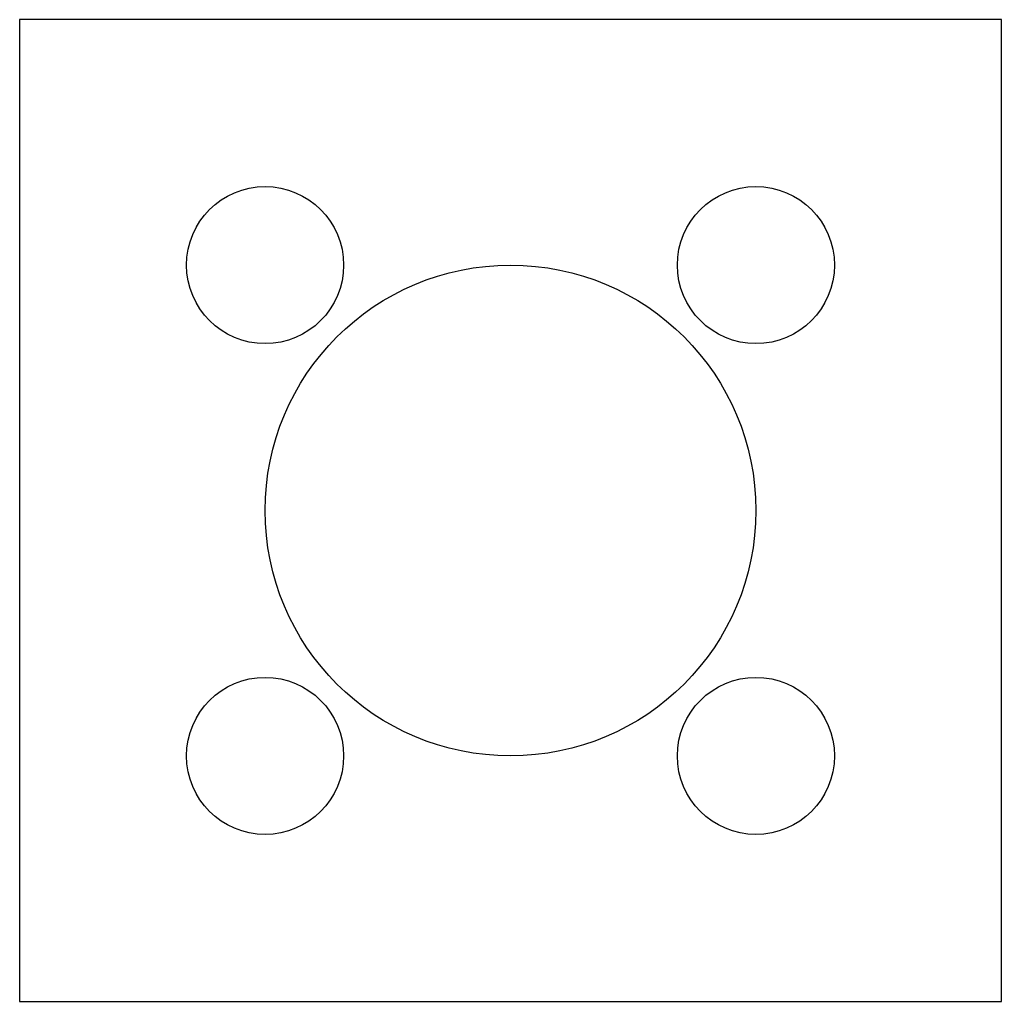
# Model space of a CAD drawing. Extents: x 0 to 100, y 0 to 100.
import ezdxf

# ---------------------------------------------------------------- set-up
doc = ezdxf.new("R2010")
doc.units = 0

msp = doc.modelspace()

# ---------------------------------------------------------------- linework, layer by layer
at = {"color": 7}
for p, q in [((100, 100), (0, 100)), ((0, 100), (0, 0)), ((100, 0), (100, 100)), ((0, 0), (100, 0))]:
    msp.add_line(p, q, dxfattribs=at)
at = {"color": 4}
for centre in [(25, 75), (75, 75), (25, 25), (75, 25)]:
    msp.add_circle(centre, 8, dxfattribs=at)
at = {"color": 1}
msp.add_circle((50, 50), 25, dxfattribs=at)

doc.saveas('drawing.dxf')
